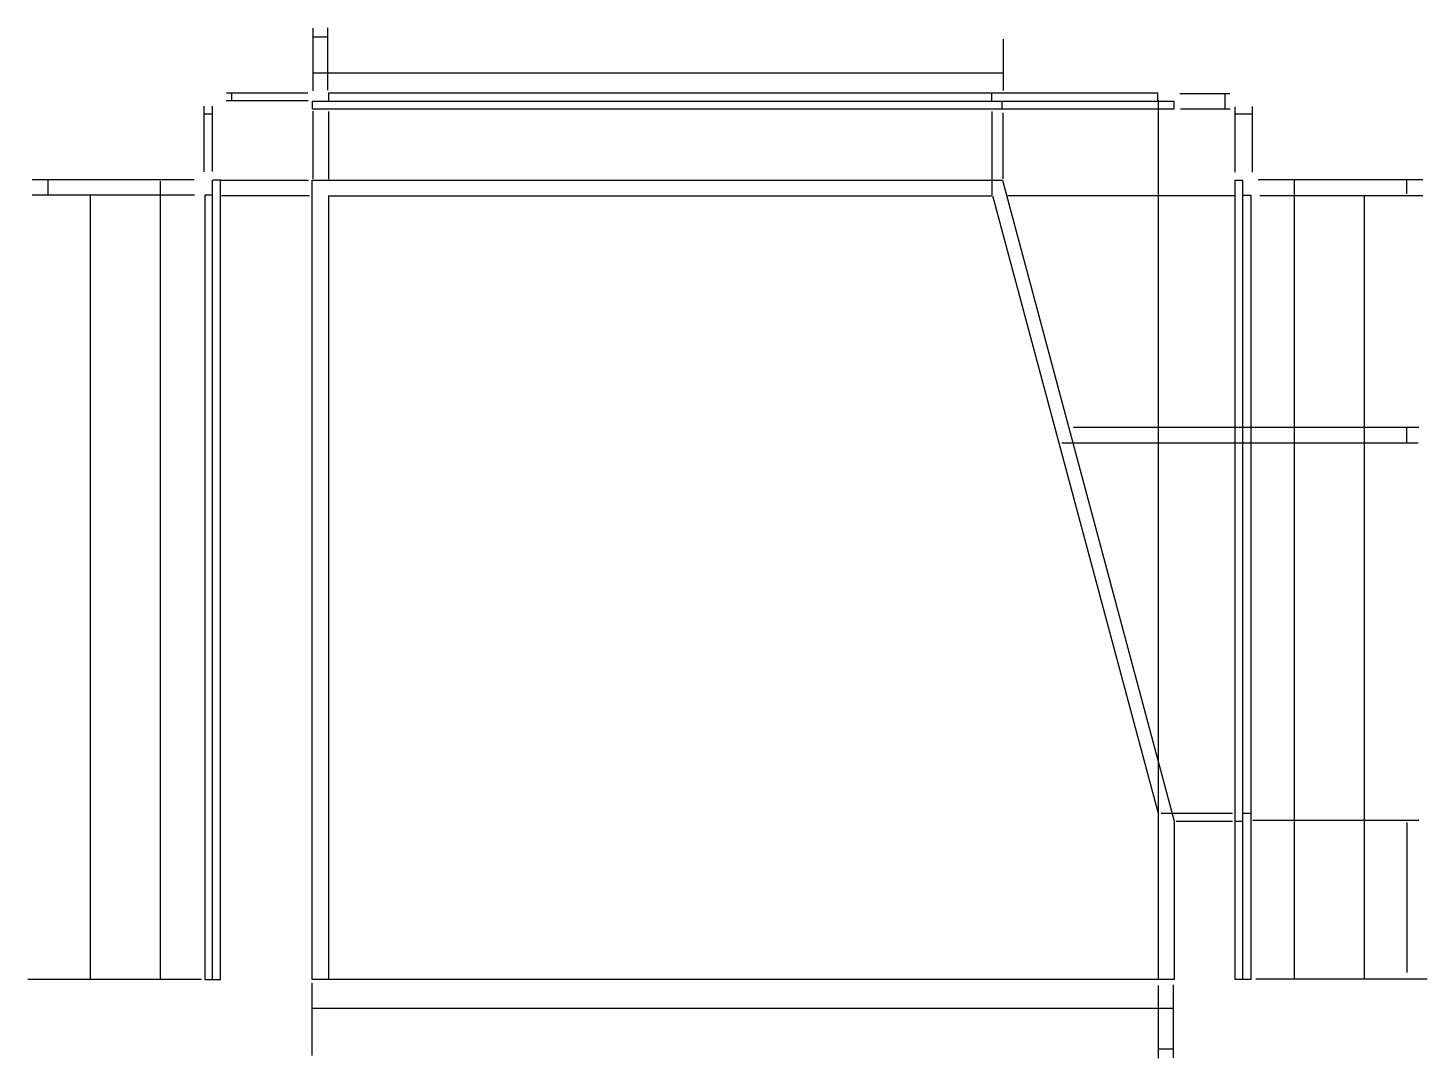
# Model space of a CAD drawing. Extents: x 32 to 815, y 8 to 584.
import ezdxf

# ---------------------------------------------------------------- set-up
doc = ezdxf.new("R2010")
doc.units = 0
doc.layers.add('Layer_1', color=7, linetype='CONTINUOUS')

msp = doc.modelspace()

# ---------------------------------------------------------------- linework, layer by layer
at = {"layer": 'Layer_1', "color": 1}
for points in [[(571.267909, 543.499207), (571.267909, 548.207463)], [(130.396498, 504.034498), (130.396498, 540.745607)], [(135.169143, 504.110131), (135.169143, 540.689738)], [(188.662262, 543.785343), (142.834118, 543.785343), (142.834118, 543.785343)], [(188.481157, 548.018674), (142.962456, 548.018674)], [(577.017086, 539.027026), (577.017086, 543.735283)], [(664.265945, 544.038835), (664.265945, 145.572534)], [(676.470419, 547.755524), (704.50804, 547.755524)], [(707.457262, 503.846981), (707.457262, 540.42658)], [(717.074012, 503.771349), (717.074012, 540.48246)], [(191.287979, 537.923161), (191.287979, 500.057491)], [(199.948964, 537.763048), (199.948964, 499.897383)], [(571.267909, 537.763037), (571.267909, 491.160762)], [(577.467654, 537.036487), (577.467654, 500.026982)], [(676.895587, 539.243566), (704.636394, 539.243566), (704.636394, 539.243566)], [(188.778044, 499.188207), (139.551063, 499.188207)], [(189.312683, 490.63312), (140.085703, 490.63312)], [(706.813457, 490.63312), (580.287392, 490.63312)], [(666.08848, 145.189533), (705.931879, 145.189533)], [(711.757821, 145.189533), (716.466078, 145.189533)], [(674.336537, 140.764672), (705.931879, 140.764672)], [(707.457234, 140.764672), (711.996976, 140.764672)]]:
    msp.add_lwpolyline(points, dxfattribs=at)
at = {"layer": 'Layer_1', "color": 7}
for points in [[(190.947627, 543.457011), (190.947627, 539.243566), (673.24778, 539.243566), (673.24778, 543.457011)], [(190.94833, 543.603344), (673.24397, 543.603344)], [(664.243113, 543.739084), (664.243113, 547.961343), (199.95228, 547.961343), (199.95228, 543.739084)], [(135.007215, 491.017523), (130.784956, 491.017523), (130.784956, 52.112489), (135.289287, 52.128293), (139.502732, 52.128293), (139.502732, 499.367593), (135.289287, 499.367593)], [(135.142955, 52.128956), (135.142955, 499.364062)], [(190.948333, 499.330266), (577.313504, 499.330266), (673.266096, 140.737542), (673.266096, 52.112489), (190.948333, 52.112489), (190.948333, 499.330266)], [(711.95278, 490.980476), (716.175022, 490.980476), (716.175022, 52.075441), (711.670699, 52.091246), (707.457262, 52.091246), (707.457262, 499.330545), (711.670699, 499.330545)], [(711.817031, 52.091909), (711.817031, 499.327015)], [(199.947959, 490.633125), (199.947959, 52.146567)], [(200.03619, 490.63312), (571.267909, 490.63312)], [(571.648937, 490.814078), (664.455711, 144.395836)], [(664.265945, 145.290314), (664.265945, 52.156981)]]:
    msp.add_lwpolyline(points, dxfattribs=at)
at = {"layer": 'Layer_1', "color": 1}
for points, knots in [([(191.387338, 549.286856), (191.387338, 557.53069), (191.387338, 568.811725), (191.387338, 580.526646), (191.387338, 583.997734), (191.387338, 584.43162)], [0, 0, 0, 0, 24.7315, 33.843106, 35.144764, 35.144764, 35.144764, 35.144764]), ([(191.513316, 579.487425), (193.388458, 579.487425), (195.954442, 579.487425), (198.619117, 579.487425), (199.408651, 579.487425), (199.507342, 579.487425)], [0, 0, 0, 0, 5.625426, 7.697951, 7.994026, 7.994026, 7.994026, 7.994026]), ([(199.691458, 549.584962), (199.691458, 557.76539), (199.691458, 568.95966), (199.691458, 580.584479), (199.691458, 584.02887), (199.691458, 584.459419)], [0, 0, 0, 0, 24.541284, 33.58281, 34.874457, 34.874457, 34.874457, 34.874457]), ([(577.701164, 549.517257), (577.701164, 556.226304), (577.701164, 565.407106), (577.701164, 574.941016), (577.701164, 577.765878), (577.701164, 578.118986)], [0, 0, 0, 0, 20.127143, 27.542406, 28.601729, 28.601729, 28.601729, 28.601729]), ([(191.24788, 559.321208), (281.926822, 559.321208), (406.013796, 559.321208), (534.873345, 559.321208), (573.053952, 559.321208), (577.826528, 559.321208)], [0, 0, 0, 0, 272.036826, 372.260919, 386.578647, 386.578647, 386.578647, 386.578647]), ([(145.84447, 547.70079), (145.84447, 546.792079), (145.84447, 545.54858), (145.84447, 544.257255), (145.84447, 543.87464), (145.84447, 543.826813)], [0, 0, 0, 0, 2.726132, 3.730496, 3.873977, 3.873977, 3.873977, 3.873977]), ([(701.626043, 547.437635), (701.626043, 545.615314), (701.626043, 543.121612), (701.626043, 540.531998), (701.626043, 539.764705), (701.626043, 539.668793)], [0, 0, 0, 0, 5.466962, 7.481106, 7.768841, 7.768841, 7.768841, 7.768841]), ([(130.620897, 536.489498), (131.692588, 536.489498), (133.159111, 536.489498), (134.68204, 536.489498), (135.133278, 536.489498), (135.189683, 536.489498)], [0, 0, 0, 0, 3.215071, 4.399571, 4.568785, 4.568785, 4.568785, 4.568785]), ([(716.849618, 536.226348), (714.699022, 536.226348), (711.756102, 536.226348), (708.699993, 536.226348), (707.794479, 536.226348), (707.68129, 536.226348)], [0, 0, 0, 0, 6.451786, 8.82876, 9.168328, 9.168328, 9.168328, 9.168328]), ([(124.789599, 499.541394), (103.533752, 499.541394), (74.446802, 499.541394), (44.241124, 499.541394), (35.291293, 499.541394), (34.172565, 499.541394)], [0, 0, 0, 0, 63.767543, 87.260848, 90.617035, 90.617035, 90.617035, 90.617035]), ([(43.109196, 491.357508), (43.109196, 493.23265), (43.109196, 495.798634), (43.109196, 498.463309), (43.109196, 499.252843), (43.109196, 499.351534)], [0, 0, 0, 0, 5.625426, 7.697951, 7.994026, 7.994026, 7.994026, 7.994026]), ([(106.034119, 51.925121), (106.034119, 156.738453), (106.034119, 300.167222), (106.034119, 449.112482), (106.034119, 493.244411), (106.034119, 498.760902)], [0, 0, 0, 0, 314.439994, 430.286308, 446.835781, 446.835781, 446.835781, 446.835781]), ([(720.279944, 499.650063), (741.910983, 499.650063), (771.511352, 499.650063), (802.250197, 499.650063), (811.358003, 499.650063), (812.496478, 499.650063)], [0, 0, 0, 0, 64.893117, 88.801107, 92.216534, 92.216534, 92.216534, 92.216534]), ([(740.632512, 52.318892), (740.632512, 157.132224), (740.632512, 300.560994), (740.632512, 449.506255), (740.632512, 493.638185), (740.632512, 499.154676)], [0, 0, 0, 0, 314.439996, 430.286311, 446.835784, 446.835784, 446.835784, 446.835784]), ([(803.557428, 491.751279), (803.557428, 493.62642), (803.557428, 496.192404), (803.557428, 498.85708), (803.557428, 499.646613), (803.557428, 499.745305)], [0, 0, 0, 0, 5.625426, 7.697951, 7.994026, 7.994026, 7.994026, 7.994026]), ([(124.983414, 490.929151), (103.7025, 490.929151), (74.581248, 490.929151), (44.339948, 490.929151), (35.379563, 490.929151), (34.259514, 490.929151)], [0, 0, 0, 0, 63.842744, 87.363756, 90.7239, 90.7239, 90.7239, 90.7239]), ([(66.896499, 52.453103), (66.896499, 155.211258), (66.896499, 295.827682), (66.896499, 441.85243), (66.896499, 485.119022), (66.896499, 490.527346)], [0, 0, 0, 0, 308.274467, 421.849271, 438.074243, 438.074243, 438.074243, 438.074243]), ([(721.303282, 490.758477), (742.673313, 490.758477), (771.916513, 490.758477), (802.284452, 490.758477), (811.28236, 490.758477), (812.407099, 490.758477)], [0, 0, 0, 0, 64.110093, 87.729601, 91.103817, 91.103817, 91.103817, 91.103817]), ([(779.770131, 52.846873), (779.770131, 155.605029), (779.770131, 296.221453), (779.770131, 442.2462), (779.770131, 485.512792), (779.770131, 490.921116)], [0, 0, 0, 0, 308.274467, 421.849271, 438.074243, 438.074243, 438.074243, 438.074243]), ([(617.050732, 361.089417), (662.351341, 361.089417), (724.341649, 361.089417), (788.716199, 361.089417), (807.79014, 361.089417), (810.174382, 361.089417)], [0, 0, 0, 0, 135.901828, 185.970923, 193.123651, 193.123651, 193.123651, 193.123651]), ([(803.557428, 352.715311), (803.557428, 354.590453), (803.557428, 357.156438), (803.557428, 359.821114), (803.557428, 360.610648), (803.557428, 360.70934)], [0, 0, 0, 0, 5.625428, 7.697954, 7.994029, 7.994029, 7.994029, 7.994029]), ([(610.386223, 352.286288), (657.171374, 352.286288), (721.193159, 352.286288), (787.67732, 352.286288), (807.376331, 352.286288), (809.838707, 352.286288)], [0, 0, 0, 0, 140.355452, 192.065355, 199.452484, 199.452484, 199.452484, 199.452484]), ([(717.402745, 141.215505), (739.161769, 141.215505), (768.937275, 141.215505), (799.857994, 141.215505), (809.019688, 141.215505), (810.1649, 141.215505)], [0, 0, 0, 0, 65.277072, 89.326519, 92.762155, 92.762155, 92.762155, 92.762155]), ([(803.557428, 140.035427), (803.557428, 120.353827), (803.557428, 93.421112), (803.557428, 65.452522), (803.557428, 57.165533), (803.557428, 56.129659)], [0, 0, 0, 0, 59.044799, 80.798146, 83.905767, 83.905767, 83.905767, 83.905767]), ([(128.890014, 52.135656), (106.128378, 52.135656), (74.980875, 52.135656), (42.635392, 52.135656), (33.051545, 52.135656), (31.853564, 52.135656)], [0, 0, 0, 0, 68.284909, 93.442507, 97.03645, 97.03645, 97.03645, 97.03645]), ([(190.689165, 50.141211), (190.689165, 40.636318), (190.689165, 27.629623), (190.689165, 14.122669), (190.689165, 10.120609), (190.689165, 9.620352)], [0, 0, 0, 0, 28.514679, 39.020087, 40.52086, 40.52086, 40.52086, 40.52086]), ([(664.32857, 48.726175), (664.32857, 39.221282), (664.32857, 26.214586), (664.32857, 12.707633), (664.32857, 8.705572), (664.32857, 8.205315)], [0, 0, 0, 0, 28.514679, 39.020087, 40.52086, 40.52086, 40.52086, 40.52086]), ([(672.733458, 49.205868), (672.733458, 39.600125), (672.733458, 26.455425), (672.733458, 12.805159), (672.733458, 8.760636), (672.733458, 8.255071)], [0, 0, 0, 0, 28.817228, 39.434101, 40.950797, 40.950797, 40.950797, 40.950797]), ([(718.965353, 52.52943), (741.448151, 52.52943), (772.214085, 52.52943), (804.163325, 52.52943), (813.629766, 52.52943), (814.813071, 52.52943)], [0, 0, 0, 0, 67.448394, 92.297803, 95.847718, 95.847718, 95.847718, 95.847718]), ([(190.986763, 36.089675), (303.955656, 36.089675), (458.544668, 36.089675), (619.079411, 36.089675), (666.645261, 36.089675), (672.590992, 36.089675)], [0, 0, 0, 0, 338.90668, 463.767036, 481.60423, 481.60423, 481.60423, 481.60423]), ([(672.506693, 13.179256), (670.63155, 13.179256), (668.065565, 13.179256), (665.400889, 13.179256), (664.611355, 13.179256), (664.512664, 13.179256)], [0, 0, 0, 0, 5.625428, 7.697954, 7.994029, 7.994029, 7.994029, 7.994029])]:
    msp.add_open_spline(points, degree=3, knots=knots, dxfattribs=at)

doc.saveas('drawing.dxf')
